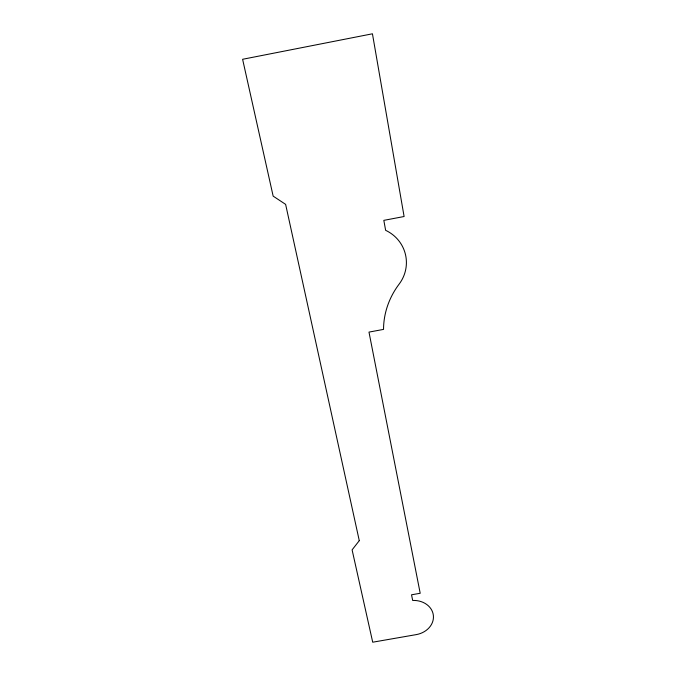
<?xml version="1.0" encoding="UTF-8"?>
<svg xmlns="http://www.w3.org/2000/svg" width="676" height="676" viewBox="0 0 676 676"><rect width="100%" height="100%" fill="white"/><g stroke="black" fill="none" stroke-linecap="round" stroke-linejoin="round"><path stroke-width="1.01" d="M359.277 540.665L352.103 549.867L372.713 642.2L416.213 634.62A20.677 17.23 -6.5 0 0 433.375 615.515A20.677 17.23 -6.5 0 0 412.673 600.449L411.54 594.795L420.202 593.274L368.986 332.102L383.537 329.398A80.047 74.664 -21.3 0 1 399.144 284.097A37.18 36.107 -8.3 0 0 385.633 230.322L383.824 220.359L404.104 216.514L372.442 33.8L242.608 59.285L273.155 196.124L285.627 204.372L359.277 540.665"/></g></svg>
